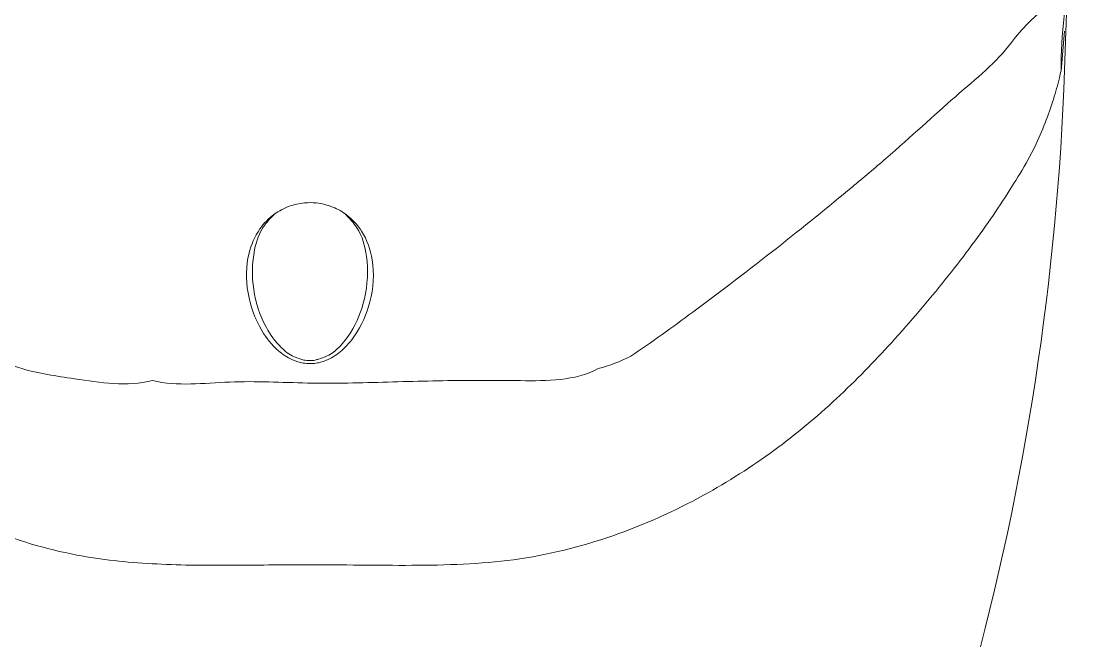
# Model space of a CAD drawing. Header units: inches. Extents: x 2.3 to 15.7, y 0.2 to 14.5.
# Drawn here: x 3.17 to 4.128, y 11.957 to 12.527 of the extents above; entities that cross this region are included whole.
import ezdxf

# ---------------------------------------------------------------- set-up
doc = ezdxf.new("R2010")
doc.units = ezdxf.units.IN
doc.header["$MEASUREMENT"] = 0
doc.layers.add('Object', color=4, linetype='Continuous')

msp = doc.modelspace()

# ---------------------------------------------------------------- linework, layer by layer
at = {"layer": 'Object', "color": 4, "linetype": 'Continuous', "lineweight": 15}
for p, q in [((4.119513, 12.518092), (4.116231, 12.482033)), ((4.092357, 12.412804), (4.084635, 12.397894))]:
    msp.add_line(p, q, dxfattribs=at)
for centre, radius, start, end in [((4.552878, 12.482393), 0.436647, 166.932624, 180.047254), ((1.68734, 12.569249), 2.433699, 345.436117, 358.795936)]:
    msp.add_arc(centre, radius, start, end, dxfattribs=at)
for points, knots in [([(4.120621, 12.517897), (4.120806, 12.523897), (4.121289, 12.539574), (4.12403, 12.562366), (4.127024, 12.576336), (4.127968, 12.580742)], [0, 0, 0, 0, 0.2979637, 0.7786044, 1, 1, 1, 1]), ([(4.071, 12.507756), (4.071, 12.507756), (4.081251, 12.521424), (4.090818, 12.530019), (4.100384, 12.538613)], [0, 0, 0, 0, 0.0000143, 1, 1, 1, 1]), ([(3.724569, 12.222103), (3.72457, 12.222103), (3.743903, 12.234992), (3.789321, 12.268049), (3.858314, 12.320624), (3.916035, 12.367653), (3.970873, 12.413735), (4.021477, 12.460985), (4.05743, 12.489662), (4.071, 12.507755), (4.071, 12.507756)], [0, 0, 0, 0, 0.00000193, 0.12692417, 0.30813156, 0.48909564, 0.57910126, 0.7894659, 0.99999772, 1, 1, 1, 1]), ([(4.116231, 12.482033), (4.115761, 12.479945), (4.113884, 12.47162), (4.109452, 12.455878), (4.102102, 12.434764), (4.095613, 12.42014), (4.092357, 12.412804)], [0, 0, 0, 0, 0.0985191, 0.3928347, 0.6954315, 1, 1, 1, 1]), ([(4.084635, 12.397894), (4.074425, 12.381254), (4.053958, 12.3479), (4.011974, 12.292284), (3.964904, 12.236444), (3.912912, 12.182861), (3.856174, 12.13518), (3.788734, 12.092102), (3.709856, 12.056134), (3.619724, 12.033664), (3.525599, 12.030805), (3.43853, 12.032682), (3.359211, 12.031325), (3.288742, 12.031982), (3.213378, 12.039781), (3.13639, 12.063519), (3.075696, 12.093604), (3.015198, 12.130751), (2.956724, 12.1775), (2.888527, 12.249084), (2.82595, 12.32599), (2.795691, 12.373935), (2.780571, 12.397894)], [0, 0, 0, 0, 0.0516887, 0.1036149, 0.1553827, 0.2014261, 0.247566, 0.2934871, 0.346306, 0.3989395, 0.4499592, 0.50103, 0.539439, 0.5779663, 0.616273, 0.6655092, 0.7148796, 0.735412, 0.7940815, 0.8528281, 0.9264575, 1, 1, 1, 1]), ([(3.432603, 12.215317), (3.430549, 12.215422), (3.425015, 12.215702), (3.414649, 12.219109), (3.40068, 12.228631), (3.384813, 12.249299), (3.374062, 12.280254), (3.374368, 12.31243), (3.384565, 12.336686), (3.398216, 12.351128), (3.412787, 12.359033), (3.426338, 12.362096), (3.440129, 12.362018), (3.45384, 12.358491), (3.468609, 12.349847), (3.482625, 12.33394), (3.491935, 12.306917), (3.489782, 12.273602), (3.477695, 12.24508), (3.462913, 12.227569), (3.450521, 12.219037), (3.439994, 12.215647), (3.434396, 12.215397), (3.432603, 12.215317)], [0, 0, 0, 0, 0.0128539, 0.0346347, 0.0683035, 0.1238538, 0.2163354, 0.312733, 0.3775357, 0.4246615, 0.4598735, 0.4894632, 0.5119166, 0.5453161, 0.5784329, 0.6290284, 0.7033888, 0.8054392, 0.8898862, 0.9310548, 0.9649476, 0.9887723, 1, 1, 1, 1]), ([(3.400467, 12.351627), (3.397174, 12.348276), (3.387867, 12.338805), (3.379962, 12.315215), (3.379369, 12.283368), (3.38907, 12.252227), (3.403541, 12.231847), (3.415029, 12.22234), (3.42158, 12.220381), (3.423356, 12.21985)], [0, 0, 0, 0, 0.0907017, 0.2563287, 0.5051642, 0.7436885, 0.8850268, 0.9688345, 1, 1, 1, 1]), ([(3.440411, 12.219513), (3.443159, 12.220318), (3.450315, 12.222412), (3.460432, 12.230975), (3.473693, 12.248009), (3.484599, 12.276728), (3.486209, 12.309681), (3.479099, 12.336199), (3.468838, 12.347283), (3.465237, 12.351172)], [0, 0, 0, 0, 0.0477556, 0.1243699, 0.2284942, 0.4450702, 0.7077065, 0.8974375, 1, 1, 1, 1]), ([(3.140636, 12.222104), (3.140636, 12.222103), (3.150538, 12.219275), (3.160125, 12.213666), (3.170254, 12.210773), (3.170254, 12.210773)], [0, 0, 0, 0, 0.0000346, 0.9999662, 1, 1, 1, 1]), ([(3.423356, 12.21985), (3.424567, 12.219375), (3.427491, 12.218228), (3.430714, 12.218143), (3.432603, 12.218093)], [0, 0, 0, 0, 0.4141009, 1, 1, 1, 1]), ([(3.432603, 12.218093), (3.434258, 12.218104), (3.436989, 12.218122), (3.439444, 12.21912), (3.440411, 12.219513)], [0, 0, 0, 0, 0.6061522, 1, 1, 1, 1]), ([(3.694952, 12.210772), (3.694952, 12.210772), (3.705081, 12.213666), (3.715302, 12.21716), (3.724569, 12.222103), (3.724569, 12.222103)], [0, 0, 0, 0, 0.0000338, 0.9999604, 1, 1, 1, 1]), ([(3.170254, 12.210773), (3.170254, 12.210772), (3.185633, 12.206379), (3.224824, 12.200713), (3.266047, 12.19412), (3.28938, 12.199954), (3.28938, 12.199954)], [0, 0, 0, 0, 0.0000092, 0.4114146, 0.9999901, 1, 1, 1, 1]), ([(3.575826, 12.199953), (3.575826, 12.199953), (3.592257, 12.199953), (3.631943, 12.199871), (3.673554, 12.19936), (3.694952, 12.210772), (3.694952, 12.210772)], [0, 0, 0, 0, 0.0000089, 0.39864, 0.9999897, 1, 1, 1, 1]), ([(3.28938, 12.199954), (3.28938, 12.199954), (3.311962, 12.194308), (3.359752, 12.200987), (3.431158, 12.196618), (3.503557, 12.198486), (3.552198, 12.199953), (3.575825, 12.199953), (3.575826, 12.199953)], [0, 0, 0, 0, 0.00000427, 0.24630152, 0.49275518, 0.7464622, 0.9999958, 1, 1, 1, 1])]:
    msp.add_open_spline(points, degree=3, knots=knots, dxfattribs=at)

doc.saveas('drawing.dxf')
